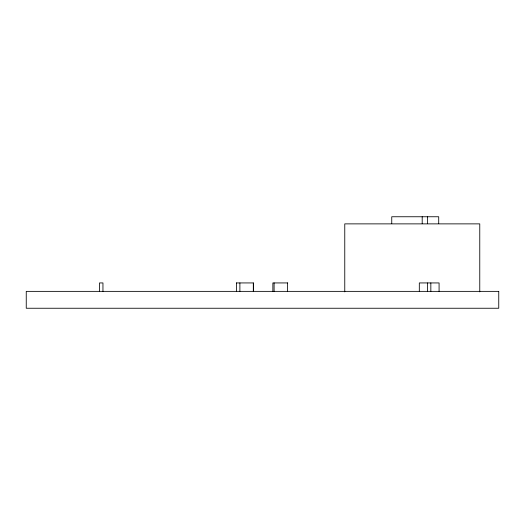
<?xml version="1.0" encoding="UTF-8"?>
<svg xmlns="http://www.w3.org/2000/svg" width="525" height="525" viewBox="0 0 525 525"><rect width="100%" height="100%" fill="white"/><g stroke="black" fill="none" stroke-linecap="round" stroke-linejoin="round"><path stroke-width="0.79" d="M236.329 282.936L253.391 282.936L253.391 291.368M287.752 282.936L272.862 282.936L272.862 291.368M479.765 291.861L479.765 223.873L344.767 223.873L344.767 291.861M439.077 291.368L439.077 282.936L419.317 282.936L419.317 291.368M438.71 223.657L438.71 216.753L391.748 216.753L391.748 223.657M430.841 282.936L430.841 291.368M427.613 216.753L427.613 223.657M427.547 282.936L427.547 291.368M422.198 216.753L422.198 223.657M287.516 282.936L287.516 291.368M274.096 282.936L274.096 291.368M253.312 282.936L253.312 291.368M239.892 282.936L239.892 291.368M236.565 282.936L236.565 291.368M102.953 291.368L102.953 282.936L99.481 282.936L99.481 291.368M498.75 291.368L26.25 291.368L26.25 308.247L498.75 308.247L498.75 291.368"/></g></svg>
